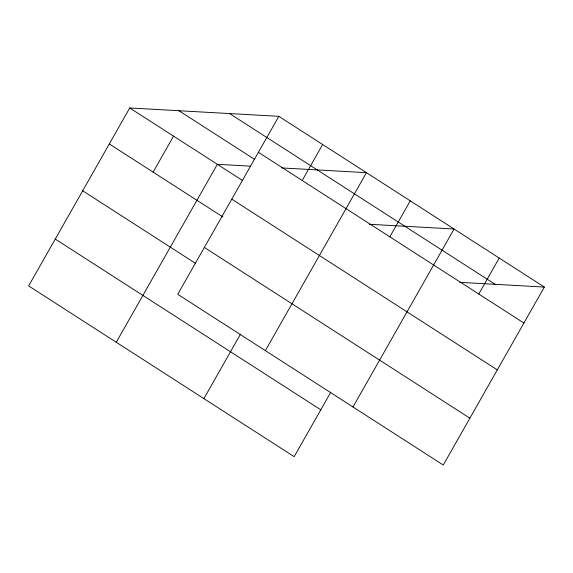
<?xml version="1.0" encoding="UTF-8"?>
<svg xmlns="http://www.w3.org/2000/svg" width="573" height="573" viewBox="0 0 573 573"><rect width="100%" height="100%" fill="white"/><g stroke="black" fill="none" stroke-linecap="round" stroke-linejoin="round"><path stroke-width="0.86" d="M278.829 116.333L177.737 294.293L443.258 465.032L544.35 287.073L278.829 116.333L129.742 107.968L28.65 285.927L294.171 456.667L330.8 392.19M153.12 172.115L173.555 136.145M116.269 342.267L217.368 164.315L250.165 166.156M302.207 180.481L322.642 144.511M203.895 398.615L240.524 334.138M265.356 350.633L366.455 172.681L281.68 167.925M389.826 236.821L410.261 200.851M352.982 406.98L454.074 229.021L369.306 224.265M478.777 294.021L499.212 258.051M459.582 282.317L544.35 287.073M229.63 113.576L495.151 284.315M258.394 152.311L523.915 323.05M178.941 110.732L254.684 159.437M129.742 107.968L242.608 180.545M231.779 199.16L497.3 369.9M109.307 143.945L222.918 216.995M204.353 247.436L469.874 418.175M82.691 190.795L195.558 263.372M55.266 239.07L320.787 409.81"/></g></svg>
